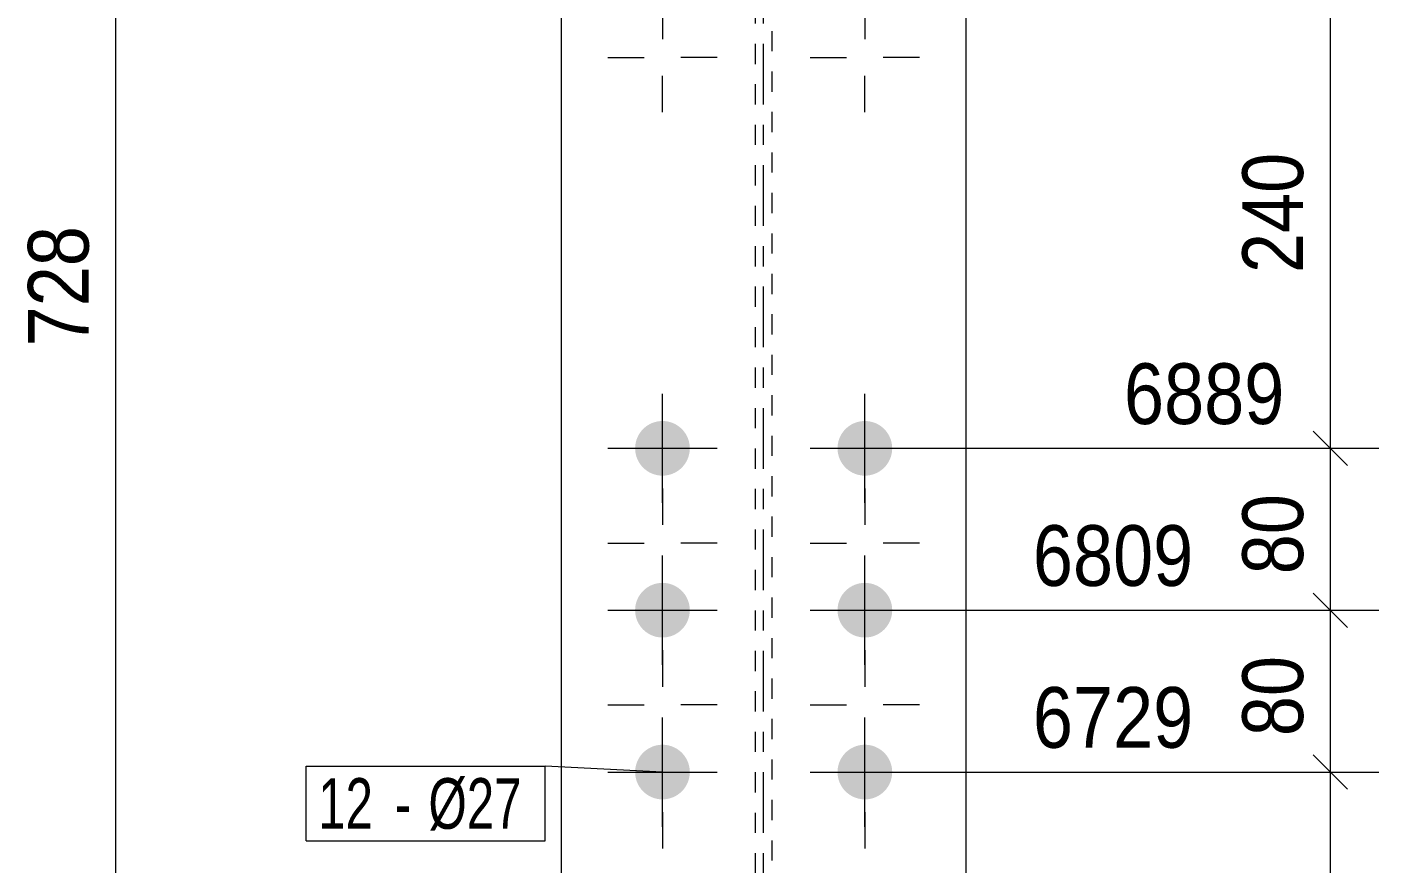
# Model space of a CAD drawing. Header units: millimetres. Extents: x 2 to 579, y 1 to 405.
# Drawn here: x 78.1 to 144.8, y 278.6 to 320 of the extents above; entities that cross this region are included whole.
import ezdxf

# ---------------------------------------------------------------- set-up
doc = ezdxf.new("R2010")
doc.units = ezdxf.units.MM
for name, pattern in [('XKITLINE00', [0]), ('XKITLINE01', [4, 1, -1, 1, -1]), ('XKITLINE03', [6, 3, -1, 1, -1])]:
    doc.linetypes.add(name, pattern=pattern)
for name, color, linetype, lineweight in [('Bolt', 3, 'Continuous', 0), ('BoltMark', 7, 'Continuous', 0), ('Dimensions', 7, 'Continuous', 0), ('Part', 2, 'Continuous', 0)]:
    doc.layers.add(name, color=color, linetype=linetype, lineweight=lineweight)
doc.styles.add('ARIAL', font='ARIAL.TTF')
doc.styles.add('ARIAL_NARROW', font='ARIALN.TTF')

# ---------------------------------------------------------------- blocks, each defined once
blk = doc.blocks.new('*A12')
at = {"layer": 'Bolt', "color": 3, "linetype": 'XKITLINE00', "lineweight": 0}
for p, q in [((109.45, 321.175), (109.45, 319.377)), ((119.45, 321.175), (119.45, 319.377)), ((106.75, 318.475), (108.548, 318.475)), ((112.15, 318.475), (110.352, 318.475)), ((116.75, 318.475), (118.548, 318.475)), ((122.15, 318.475), (120.352, 318.475)), ((109.45, 315.775), (109.45, 317.573)), ((119.45, 315.775), (119.45, 317.573)), ((109.45, 297.175), (109.45, 295.377)), ((119.45, 297.175), (119.45, 295.377)), ((106.75, 294.475), (108.548, 294.475)), ((112.15, 294.475), (110.352, 294.475)), ((116.75, 294.475), (118.548, 294.475)), ((122.15, 294.475), (120.352, 294.475)), ((109.45, 291.775), (109.45, 293.573)), ((119.45, 291.775), (119.45, 293.573)), ((109.45, 289.175), (109.45, 287.377)), ((119.45, 289.175), (119.45, 287.377)), ((106.75, 286.475), (108.548, 286.475)), ((112.15, 286.475), (110.352, 286.475)), ((116.75, 286.475), (118.548, 286.475)), ((122.15, 286.475), (120.352, 286.475)), ((109.45, 283.775), (109.45, 285.573)), ((119.45, 283.775), (119.45, 285.573)), ((109.45, 281.175), (109.45, 279.377)), ((119.45, 281.175), (119.45, 279.377))]:
    blk.add_line(p, q, dxfattribs=at)
blk = doc.blocks.new('*A13')
at = {"layer": 'Bolt'}
for points in [[(108.1, 299.191), (108.102, 299.224), (108.104, 299.257), (108.107, 299.29), (108.11, 299.323), (108.115, 299.356), (108.12, 299.389), (108.126, 299.421), (108.133, 299.454), (108.14, 299.486), (108.149, 299.518), (108.158, 299.55), (108.168, 299.581), (108.179, 299.613), (108.19, 299.644), (108.203, 299.675), (108.216, 299.705), (108.23, 299.735), (108.244, 299.765), (108.259, 299.794), (108.275, 299.823), (108.292, 299.852), (108.309, 299.88), (108.328, 299.908), (108.346, 299.935), (108.366, 299.962), (108.386, 299.988), (108.406, 300.014), (108.428, 300.04), (108.45, 300.065), (108.472, 300.089), (108.495, 300.112), (108.519, 300.136), (108.543, 300.158), (108.568, 300.18), (108.594, 300.201), (108.619, 300.222), (108.646, 300.242), (108.673, 300.262), (108.7, 300.28), (108.728, 300.298), (108.756, 300.316), (108.785, 300.333), (108.814, 300.348), (108.843, 300.364), (108.873, 300.378), (108.903, 300.392), (108.933, 300.405), (108.964, 300.417), (108.995, 300.429), (109.027, 300.44), (109.058, 300.45), (109.09, 300.459), (109.122, 300.467), (109.154, 300.475), (109.187, 300.482), (109.219, 300.488), (109.252, 300.493), (109.285, 300.498), (109.318, 300.501), (109.351, 300.504), (109.384, 300.506), (109.417, 300.507), (109.45, 300.508), (109.483, 300.507), (109.516, 300.506), (109.549, 300.504), (109.582, 300.501), (109.615, 300.498), (109.648, 300.493), (109.681, 300.488), (109.713, 300.482), (109.746, 300.475), (109.778, 300.467), (109.81, 300.459), (109.842, 300.45), (109.873, 300.44), (109.905, 300.429), (109.936, 300.417), (109.967, 300.405), (109.997, 300.392), (110.027, 300.378), (110.057, 300.364), (110.086, 300.348), (110.115, 300.333), (110.144, 300.316), (110.172, 300.298), (110.2, 300.28), (110.227, 300.262), (110.254, 300.242), (110.281, 300.222), (110.306, 300.201), (110.332, 300.18), (110.357, 300.158), (110.381, 300.136), (110.405, 300.112), (110.428, 300.089), (110.45, 300.065), (110.472, 300.04), (110.494, 300.014), (110.514, 299.988), (110.534, 299.962), (110.554, 299.935), (110.572, 299.908), (110.591, 299.88), (110.608, 299.852), (110.625, 299.823), (110.641, 299.794), (110.656, 299.765), (110.67, 299.735), (110.684, 299.705), (110.697, 299.675), (110.71, 299.644), (110.721, 299.613), (110.732, 299.581), (110.742, 299.55), (110.751, 299.518), (110.76, 299.486), (110.767, 299.454), (110.774, 299.421), (110.78, 299.389), (110.785, 299.356), (110.79, 299.323), (110.793, 299.29), (110.796, 299.257), (110.798, 299.224), (110.8, 299.191), (110.8, 299.158), (110.8, 299.125), (110.798, 299.092), (110.796, 299.059), (110.793, 299.026), (110.79, 298.993), (110.785, 298.96), (110.78, 298.927), (110.774, 298.895), (110.767, 298.862), (110.76, 298.83), (110.751, 298.798), (110.742, 298.766), (110.732, 298.734), (110.721, 298.703), (110.71, 298.672), (110.697, 298.641), (110.684, 298.611), (110.67, 298.581), (110.656, 298.551), (110.641, 298.522), (110.625, 298.492), (110.608, 298.464), (110.591, 298.436), (110.572, 298.408), (110.554, 298.381), (110.534, 298.354), (110.514, 298.327), (110.494, 298.301), (110.472, 298.276), (110.45, 298.251), (110.428, 298.227), (110.405, 298.203), (110.381, 298.18), (110.357, 298.158), (110.332, 298.136), (110.306, 298.114), (110.281, 298.094), (110.254, 298.074), (110.227, 298.054), (110.2, 298.035), (110.172, 298.017), (110.144, 298), (110.115, 297.983), (110.086, 297.967), (110.057, 297.952), (110.027, 297.938), (109.997, 297.924), (109.967, 297.911), (109.936, 297.898), (109.905, 297.887), (109.873, 297.876), (109.842, 297.866), (109.81, 297.857), (109.778, 297.848), (109.746, 297.841), (109.713, 297.834), (109.681, 297.828), (109.648, 297.823), (109.615, 297.818), (109.582, 297.814), (109.549, 297.812), (109.516, 297.81), (109.483, 297.808), (109.45, 297.808), (109.417, 297.808), (109.384, 297.81), (109.351, 297.812), (109.318, 297.814), (109.285, 297.818), (109.252, 297.823), (109.219, 297.828), (109.187, 297.834), (109.154, 297.841), (109.122, 297.848), (109.09, 297.857), (109.058, 297.866), (109.027, 297.876), (108.995, 297.887), (108.964, 297.898), (108.933, 297.911), (108.903, 297.924), (108.873, 297.938), (108.843, 297.952), (108.814, 297.967), (108.785, 297.983), (108.756, 298), (108.728, 298.017), (108.7, 298.035), (108.673, 298.054), (108.646, 298.074), (108.619, 298.094), (108.594, 298.114), (108.568, 298.136), (108.543, 298.158), (108.519, 298.18), (108.495, 298.203), (108.472, 298.227), (108.45, 298.251), (108.428, 298.276), (108.406, 298.301), (108.386, 298.327), (108.366, 298.354), (108.346, 298.381), (108.328, 298.408), (108.309, 298.436), (108.292, 298.464), (108.275, 298.492), (108.259, 298.522), (108.244, 298.551), (108.23, 298.581), (108.216, 298.611), (108.203, 298.641), (108.19, 298.672), (108.179, 298.703), (108.168, 298.734), (108.158, 298.766), (108.149, 298.798), (108.14, 298.83), (108.133, 298.862), (108.126, 298.895), (108.12, 298.927), (108.115, 298.96), (108.11, 298.993), (108.107, 299.026), (108.104, 299.059), (108.102, 299.092), (108.1, 299.125), (108.1, 299.158)], [(118.1, 299.191), (118.102, 299.224), (118.104, 299.257), (118.107, 299.29), (118.11, 299.323), (118.115, 299.356), (118.12, 299.389), (118.126, 299.421), (118.133, 299.454), (118.14, 299.486), (118.149, 299.518), (118.158, 299.55), (118.168, 299.581), (118.179, 299.613), (118.19, 299.644), (118.203, 299.675), (118.216, 299.705), (118.23, 299.735), (118.244, 299.765), (118.259, 299.794), (118.275, 299.823), (118.292, 299.852), (118.309, 299.88), (118.328, 299.908), (118.346, 299.935), (118.366, 299.962), (118.386, 299.988), (118.406, 300.014), (118.428, 300.04), (118.45, 300.065), (118.472, 300.089), (118.495, 300.112), (118.519, 300.136), (118.543, 300.158), (118.568, 300.18), (118.594, 300.201), (118.619, 300.222), (118.646, 300.242), (118.673, 300.262), (118.7, 300.28), (118.728, 300.298), (118.756, 300.316), (118.785, 300.333), (118.814, 300.348), (118.843, 300.364), (118.873, 300.378), (118.903, 300.392), (118.933, 300.405), (118.964, 300.417), (118.995, 300.429), (119.027, 300.44), (119.058, 300.45), (119.09, 300.459), (119.122, 300.467), (119.154, 300.475), (119.187, 300.482), (119.219, 300.488), (119.252, 300.493), (119.285, 300.498), (119.318, 300.501), (119.351, 300.504), (119.384, 300.506), (119.417, 300.507), (119.45, 300.508), (119.483, 300.507), (119.516, 300.506), (119.549, 300.504), (119.582, 300.501), (119.615, 300.498), (119.648, 300.493), (119.681, 300.488), (119.713, 300.482), (119.746, 300.475), (119.778, 300.467), (119.81, 300.459), (119.842, 300.45), (119.873, 300.44), (119.905, 300.429), (119.936, 300.417), (119.967, 300.405), (119.997, 300.392), (120.027, 300.378), (120.057, 300.364), (120.086, 300.348), (120.115, 300.333), (120.144, 300.316), (120.172, 300.298), (120.2, 300.28), (120.227, 300.262), (120.254, 300.242), (120.281, 300.222), (120.306, 300.201), (120.332, 300.18), (120.357, 300.158), (120.381, 300.136), (120.405, 300.112), (120.428, 300.089), (120.45, 300.065), (120.472, 300.04), (120.494, 300.014), (120.514, 299.988), (120.534, 299.962), (120.554, 299.935), (120.572, 299.908), (120.591, 299.88), (120.608, 299.852), (120.625, 299.823), (120.641, 299.794), (120.656, 299.765), (120.67, 299.735), (120.684, 299.705), (120.697, 299.675), (120.71, 299.644), (120.721, 299.613), (120.732, 299.581), (120.742, 299.55), (120.751, 299.518), (120.76, 299.486), (120.767, 299.454), (120.774, 299.421), (120.78, 299.389), (120.785, 299.356), (120.79, 299.323), (120.793, 299.29), (120.796, 299.257), (120.798, 299.224), (120.8, 299.191), (120.8, 299.158), (120.8, 299.125), (120.798, 299.092), (120.796, 299.059), (120.793, 299.026), (120.79, 298.993), (120.785, 298.96), (120.78, 298.927), (120.774, 298.895), (120.767, 298.862), (120.76, 298.83), (120.751, 298.798), (120.742, 298.766), (120.732, 298.734), (120.721, 298.703), (120.71, 298.672), (120.697, 298.641), (120.684, 298.611), (120.67, 298.581), (120.656, 298.551), (120.641, 298.522), (120.625, 298.492), (120.608, 298.464), (120.591, 298.436), (120.572, 298.408), (120.554, 298.381), (120.534, 298.354), (120.514, 298.327), (120.494, 298.301), (120.472, 298.276), (120.45, 298.251), (120.428, 298.227), (120.405, 298.203), (120.381, 298.18), (120.357, 298.158), (120.332, 298.136), (120.306, 298.114), (120.281, 298.094), (120.254, 298.074), (120.227, 298.054), (120.2, 298.035), (120.172, 298.017), (120.144, 298), (120.115, 297.983), (120.086, 297.967), (120.057, 297.952), (120.027, 297.938), (119.997, 297.924), (119.967, 297.911), (119.936, 297.898), (119.905, 297.887), (119.873, 297.876), (119.842, 297.866), (119.81, 297.857), (119.778, 297.848), (119.746, 297.841), (119.713, 297.834), (119.681, 297.828), (119.648, 297.823), (119.615, 297.818), (119.582, 297.814), (119.549, 297.812), (119.516, 297.81), (119.483, 297.808), (119.45, 297.808), (119.417, 297.808), (119.384, 297.81), (119.351, 297.812), (119.318, 297.814), (119.285, 297.818), (119.252, 297.823), (119.219, 297.828), (119.187, 297.834), (119.154, 297.841), (119.122, 297.848), (119.09, 297.857), (119.058, 297.866), (119.027, 297.876), (118.995, 297.887), (118.964, 297.898), (118.933, 297.911), (118.903, 297.924), (118.873, 297.938), (118.843, 297.952), (118.814, 297.967), (118.785, 297.983), (118.756, 298), (118.728, 298.017), (118.7, 298.035), (118.673, 298.054), (118.646, 298.074), (118.619, 298.094), (118.594, 298.114), (118.568, 298.136), (118.543, 298.158), (118.519, 298.18), (118.495, 298.203), (118.472, 298.227), (118.45, 298.251), (118.428, 298.276), (118.406, 298.301), (118.386, 298.327), (118.366, 298.354), (118.346, 298.381), (118.328, 298.408), (118.309, 298.436), (118.292, 298.464), (118.275, 298.492), (118.259, 298.522), (118.244, 298.551), (118.23, 298.581), (118.216, 298.611), (118.203, 298.641), (118.19, 298.672), (118.179, 298.703), (118.168, 298.734), (118.158, 298.766), (118.149, 298.798), (118.14, 298.83), (118.133, 298.862), (118.126, 298.895), (118.12, 298.927), (118.115, 298.96), (118.11, 298.993), (118.107, 299.026), (118.104, 299.059), (118.102, 299.092), (118.1, 299.125), (118.1, 299.158)], [(108.1, 291.191), (108.102, 291.224), (108.104, 291.257), (108.107, 291.29), (108.11, 291.323), (108.115, 291.356), (108.12, 291.389), (108.126, 291.421), (108.133, 291.454), (108.14, 291.486), (108.149, 291.518), (108.158, 291.55), (108.168, 291.581), (108.179, 291.613), (108.19, 291.644), (108.203, 291.675), (108.216, 291.705), (108.23, 291.735), (108.244, 291.765), (108.259, 291.794), (108.275, 291.823), (108.292, 291.852), (108.309, 291.88), (108.328, 291.908), (108.346, 291.935), (108.366, 291.962), (108.386, 291.988), (108.406, 292.014), (108.428, 292.04), (108.45, 292.065), (108.472, 292.089), (108.495, 292.112), (108.519, 292.136), (108.543, 292.158), (108.568, 292.18), (108.594, 292.201), (108.619, 292.222), (108.646, 292.242), (108.673, 292.262), (108.7, 292.28), (108.728, 292.298), (108.756, 292.316), (108.785, 292.333), (108.814, 292.348), (108.843, 292.364), (108.873, 292.378), (108.903, 292.392), (108.933, 292.405), (108.964, 292.417), (108.995, 292.429), (109.027, 292.44), (109.058, 292.45), (109.09, 292.459), (109.122, 292.467), (109.154, 292.475), (109.187, 292.482), (109.219, 292.488), (109.252, 292.493), (109.285, 292.498), (109.318, 292.501), (109.351, 292.504), (109.384, 292.506), (109.417, 292.507), (109.45, 292.508), (109.483, 292.507), (109.516, 292.506), (109.549, 292.504), (109.582, 292.501), (109.615, 292.498), (109.648, 292.493), (109.681, 292.488), (109.713, 292.482), (109.746, 292.475), (109.778, 292.467), (109.81, 292.459), (109.842, 292.45), (109.873, 292.44), (109.905, 292.429), (109.936, 292.417), (109.967, 292.405), (109.997, 292.392), (110.027, 292.378), (110.057, 292.364), (110.086, 292.348), (110.115, 292.333), (110.144, 292.316), (110.172, 292.298), (110.2, 292.28), (110.227, 292.262), (110.254, 292.242), (110.281, 292.222), (110.306, 292.201), (110.332, 292.18), (110.357, 292.158), (110.381, 292.136), (110.405, 292.112), (110.428, 292.089), (110.45, 292.065), (110.472, 292.04), (110.494, 292.014), (110.514, 291.988), (110.534, 291.962), (110.554, 291.935), (110.572, 291.908), (110.591, 291.88), (110.608, 291.852), (110.625, 291.823), (110.641, 291.794), (110.656, 291.765), (110.67, 291.735), (110.684, 291.705), (110.697, 291.675), (110.71, 291.644), (110.721, 291.613), (110.732, 291.581), (110.742, 291.55), (110.751, 291.518), (110.76, 291.486), (110.767, 291.454), (110.774, 291.421), (110.78, 291.389), (110.785, 291.356), (110.79, 291.323), (110.793, 291.29), (110.796, 291.257), (110.798, 291.224), (110.8, 291.191), (110.8, 291.158), (110.8, 291.125), (110.798, 291.092), (110.796, 291.059), (110.793, 291.026), (110.79, 290.993), (110.785, 290.96), (110.78, 290.927), (110.774, 290.895), (110.767, 290.862), (110.76, 290.83), (110.751, 290.798), (110.742, 290.766), (110.732, 290.734), (110.721, 290.703), (110.71, 290.672), (110.697, 290.641), (110.684, 290.611), (110.67, 290.581), (110.656, 290.551), (110.641, 290.522), (110.625, 290.492), (110.608, 290.464), (110.591, 290.436), (110.572, 290.408), (110.554, 290.381), (110.534, 290.354), (110.514, 290.327), (110.494, 290.301), (110.472, 290.276), (110.45, 290.251), (110.428, 290.227), (110.405, 290.203), (110.381, 290.18), (110.357, 290.158), (110.332, 290.136), (110.306, 290.114), (110.281, 290.094), (110.254, 290.074), (110.227, 290.054), (110.2, 290.035), (110.172, 290.017), (110.144, 290), (110.115, 289.983), (110.086, 289.967), (110.057, 289.952), (110.027, 289.938), (109.997, 289.924), (109.967, 289.911), (109.936, 289.898), (109.905, 289.887), (109.873, 289.876), (109.842, 289.866), (109.81, 289.857), (109.778, 289.848), (109.746, 289.841), (109.713, 289.834), (109.681, 289.828), (109.648, 289.823), (109.615, 289.818), (109.582, 289.814), (109.549, 289.812), (109.516, 289.81), (109.483, 289.808), (109.45, 289.808), (109.417, 289.808), (109.384, 289.81), (109.351, 289.812), (109.318, 289.814), (109.285, 289.818), (109.252, 289.823), (109.219, 289.828), (109.187, 289.834), (109.154, 289.841), (109.122, 289.848), (109.09, 289.857), (109.058, 289.866), (109.027, 289.876), (108.995, 289.887), (108.964, 289.898), (108.933, 289.911), (108.903, 289.924), (108.873, 289.938), (108.843, 289.952), (108.814, 289.967), (108.785, 289.983), (108.756, 290), (108.728, 290.017), (108.7, 290.035), (108.673, 290.054), (108.646, 290.074), (108.619, 290.094), (108.594, 290.114), (108.568, 290.136), (108.543, 290.158), (108.519, 290.18), (108.495, 290.203), (108.472, 290.227), (108.45, 290.251), (108.428, 290.276), (108.406, 290.301), (108.386, 290.327), (108.366, 290.354), (108.346, 290.381), (108.328, 290.408), (108.309, 290.436), (108.292, 290.464), (108.275, 290.492), (108.259, 290.522), (108.244, 290.551), (108.23, 290.581), (108.216, 290.611), (108.203, 290.641), (108.19, 290.672), (108.179, 290.703), (108.168, 290.734), (108.158, 290.766), (108.149, 290.798), (108.14, 290.83), (108.133, 290.862), (108.126, 290.895), (108.12, 290.927), (108.115, 290.96), (108.11, 290.993), (108.107, 291.026), (108.104, 291.059), (108.102, 291.092), (108.1, 291.125), (108.1, 291.158)], [(118.1, 291.191), (118.102, 291.224), (118.104, 291.257), (118.107, 291.29), (118.11, 291.323), (118.115, 291.356), (118.12, 291.389), (118.126, 291.421), (118.133, 291.454), (118.14, 291.486), (118.149, 291.518), (118.158, 291.55), (118.168, 291.581), (118.179, 291.613), (118.19, 291.644), (118.203, 291.675), (118.216, 291.705), (118.23, 291.735), (118.244, 291.765), (118.259, 291.794), (118.275, 291.823), (118.292, 291.852), (118.309, 291.88), (118.328, 291.908), (118.346, 291.935), (118.366, 291.962), (118.386, 291.988), (118.406, 292.014), (118.428, 292.04), (118.45, 292.065), (118.472, 292.089), (118.495, 292.112), (118.519, 292.136), (118.543, 292.158), (118.568, 292.18), (118.594, 292.201), (118.619, 292.222), (118.646, 292.242), (118.673, 292.262), (118.7, 292.28), (118.728, 292.298), (118.756, 292.316), (118.785, 292.333), (118.814, 292.348), (118.843, 292.364), (118.873, 292.378), (118.903, 292.392), (118.933, 292.405), (118.964, 292.417), (118.995, 292.429), (119.027, 292.44), (119.058, 292.45), (119.09, 292.459), (119.122, 292.467), (119.154, 292.475), (119.187, 292.482), (119.219, 292.488), (119.252, 292.493), (119.285, 292.498), (119.318, 292.501), (119.351, 292.504), (119.384, 292.506), (119.417, 292.507), (119.45, 292.508), (119.483, 292.507), (119.516, 292.506), (119.549, 292.504), (119.582, 292.501), (119.615, 292.498), (119.648, 292.493), (119.681, 292.488), (119.713, 292.482), (119.746, 292.475), (119.778, 292.467), (119.81, 292.459), (119.842, 292.45), (119.873, 292.44), (119.905, 292.429), (119.936, 292.417), (119.967, 292.405), (119.997, 292.392), (120.027, 292.378), (120.057, 292.364), (120.086, 292.348), (120.115, 292.333), (120.144, 292.316), (120.172, 292.298), (120.2, 292.28), (120.227, 292.262), (120.254, 292.242), (120.281, 292.222), (120.306, 292.201), (120.332, 292.18), (120.357, 292.158), (120.381, 292.136), (120.405, 292.112), (120.428, 292.089), (120.45, 292.065), (120.472, 292.04), (120.494, 292.014), (120.514, 291.988), (120.534, 291.962), (120.554, 291.935), (120.572, 291.908), (120.591, 291.88), (120.608, 291.852), (120.625, 291.823), (120.641, 291.794), (120.656, 291.765), (120.67, 291.735), (120.684, 291.705), (120.697, 291.675), (120.71, 291.644), (120.721, 291.613), (120.732, 291.581), (120.742, 291.55), (120.751, 291.518), (120.76, 291.486), (120.767, 291.454), (120.774, 291.421), (120.78, 291.389), (120.785, 291.356), (120.79, 291.323), (120.793, 291.29), (120.796, 291.257), (120.798, 291.224), (120.8, 291.191), (120.8, 291.158), (120.8, 291.125), (120.798, 291.092), (120.796, 291.059), (120.793, 291.026), (120.79, 290.993), (120.785, 290.96), (120.78, 290.927), (120.774, 290.895), (120.767, 290.862), (120.76, 290.83), (120.751, 290.798), (120.742, 290.766), (120.732, 290.734), (120.721, 290.703), (120.71, 290.672), (120.697, 290.641), (120.684, 290.611), (120.67, 290.581), (120.656, 290.551), (120.641, 290.522), (120.625, 290.492), (120.608, 290.464), (120.591, 290.436), (120.572, 290.408), (120.554, 290.381), (120.534, 290.354), (120.514, 290.327), (120.494, 290.301), (120.472, 290.276), (120.45, 290.251), (120.428, 290.227), (120.405, 290.203), (120.381, 290.18), (120.357, 290.158), (120.332, 290.136), (120.306, 290.114), (120.281, 290.094), (120.254, 290.074), (120.227, 290.054), (120.2, 290.035), (120.172, 290.017), (120.144, 290), (120.115, 289.983), (120.086, 289.967), (120.057, 289.952), (120.027, 289.938), (119.997, 289.924), (119.967, 289.911), (119.936, 289.898), (119.905, 289.887), (119.873, 289.876), (119.842, 289.866), (119.81, 289.857), (119.778, 289.848), (119.746, 289.841), (119.713, 289.834), (119.681, 289.828), (119.648, 289.823), (119.615, 289.818), (119.582, 289.814), (119.549, 289.812), (119.516, 289.81), (119.483, 289.808), (119.45, 289.808), (119.417, 289.808), (119.384, 289.81), (119.351, 289.812), (119.318, 289.814), (119.285, 289.818), (119.252, 289.823), (119.219, 289.828), (119.187, 289.834), (119.154, 289.841), (119.122, 289.848), (119.09, 289.857), (119.058, 289.866), (119.027, 289.876), (118.995, 289.887), (118.964, 289.898), (118.933, 289.911), (118.903, 289.924), (118.873, 289.938), (118.843, 289.952), (118.814, 289.967), (118.785, 289.983), (118.756, 290), (118.728, 290.017), (118.7, 290.035), (118.673, 290.054), (118.646, 290.074), (118.619, 290.094), (118.594, 290.114), (118.568, 290.136), (118.543, 290.158), (118.519, 290.18), (118.495, 290.203), (118.472, 290.227), (118.45, 290.251), (118.428, 290.276), (118.406, 290.301), (118.386, 290.327), (118.366, 290.354), (118.346, 290.381), (118.328, 290.408), (118.309, 290.436), (118.292, 290.464), (118.275, 290.492), (118.259, 290.522), (118.244, 290.551), (118.23, 290.581), (118.216, 290.611), (118.203, 290.641), (118.19, 290.672), (118.179, 290.703), (118.168, 290.734), (118.158, 290.766), (118.149, 290.798), (118.14, 290.83), (118.133, 290.862), (118.126, 290.895), (118.12, 290.927), (118.115, 290.96), (118.11, 290.993), (118.107, 291.026), (118.104, 291.059), (118.102, 291.092), (118.1, 291.125), (118.1, 291.158)], [(108.1, 283.191), (108.102, 283.224), (108.104, 283.257), (108.107, 283.29), (108.11, 283.323), (108.115, 283.356), (108.12, 283.389), (108.126, 283.421), (108.133, 283.454), (108.14, 283.486), (108.149, 283.518), (108.158, 283.55), (108.168, 283.581), (108.179, 283.613), (108.19, 283.644), (108.203, 283.675), (108.216, 283.705), (108.23, 283.735), (108.244, 283.765), (108.259, 283.794), (108.275, 283.823), (108.292, 283.852), (108.309, 283.88), (108.328, 283.908), (108.346, 283.935), (108.366, 283.962), (108.386, 283.988), (108.406, 284.014), (108.428, 284.04), (108.45, 284.065), (108.472, 284.089), (108.495, 284.112), (108.519, 284.136), (108.543, 284.158), (108.568, 284.18), (108.594, 284.201), (108.619, 284.222), (108.646, 284.242), (108.673, 284.262), (108.7, 284.28), (108.728, 284.298), (108.756, 284.316), (108.785, 284.333), (108.814, 284.348), (108.843, 284.364), (108.873, 284.378), (108.903, 284.392), (108.933, 284.405), (108.964, 284.417), (108.995, 284.429), (109.027, 284.44), (109.058, 284.45), (109.09, 284.459), (109.122, 284.467), (109.154, 284.475), (109.187, 284.482), (109.219, 284.488), (109.252, 284.493), (109.285, 284.498), (109.318, 284.501), (109.351, 284.504), (109.384, 284.506), (109.417, 284.507), (109.45, 284.508), (109.483, 284.507), (109.516, 284.506), (109.549, 284.504), (109.582, 284.501), (109.615, 284.498), (109.648, 284.493), (109.681, 284.488), (109.713, 284.482), (109.746, 284.475), (109.778, 284.467), (109.81, 284.459), (109.842, 284.45), (109.873, 284.44), (109.905, 284.429), (109.936, 284.417), (109.967, 284.405), (109.997, 284.392), (110.027, 284.378), (110.057, 284.364), (110.086, 284.348), (110.115, 284.333), (110.144, 284.316), (110.172, 284.298), (110.2, 284.28), (110.227, 284.262), (110.254, 284.242), (110.281, 284.222), (110.306, 284.201), (110.332, 284.18), (110.357, 284.158), (110.381, 284.136), (110.405, 284.112), (110.428, 284.089), (110.45, 284.065), (110.472, 284.04), (110.494, 284.014), (110.514, 283.988), (110.534, 283.962), (110.554, 283.935), (110.572, 283.908), (110.591, 283.88), (110.608, 283.852), (110.625, 283.823), (110.641, 283.794), (110.656, 283.765), (110.67, 283.735), (110.684, 283.705), (110.697, 283.675), (110.71, 283.644), (110.721, 283.613), (110.732, 283.581), (110.742, 283.55), (110.751, 283.518), (110.76, 283.486), (110.767, 283.454), (110.774, 283.421), (110.78, 283.389), (110.785, 283.356), (110.79, 283.323), (110.793, 283.29), (110.796, 283.257), (110.798, 283.224), (110.8, 283.191), (110.8, 283.158), (110.8, 283.125), (110.798, 283.092), (110.796, 283.059), (110.793, 283.026), (110.79, 282.993), (110.785, 282.96), (110.78, 282.927), (110.774, 282.895), (110.767, 282.862), (110.76, 282.83), (110.751, 282.798), (110.742, 282.766), (110.732, 282.734), (110.721, 282.703), (110.71, 282.672), (110.697, 282.641), (110.684, 282.611), (110.67, 282.581), (110.656, 282.551), (110.641, 282.522), (110.625, 282.492), (110.608, 282.464), (110.591, 282.436), (110.572, 282.408), (110.554, 282.381), (110.534, 282.354), (110.514, 282.327), (110.494, 282.301), (110.472, 282.276), (110.45, 282.251), (110.428, 282.227), (110.405, 282.203), (110.381, 282.18), (110.357, 282.158), (110.332, 282.136), (110.306, 282.114), (110.281, 282.094), (110.254, 282.074), (110.227, 282.054), (110.2, 282.035), (110.172, 282.017), (110.144, 282), (110.115, 281.983), (110.086, 281.967), (110.057, 281.952), (110.027, 281.938), (109.997, 281.924), (109.967, 281.911), (109.936, 281.898), (109.905, 281.887), (109.873, 281.876), (109.842, 281.866), (109.81, 281.857), (109.778, 281.848), (109.746, 281.841), (109.713, 281.834), (109.681, 281.828), (109.648, 281.823), (109.615, 281.818), (109.582, 281.814), (109.549, 281.812), (109.516, 281.81), (109.483, 281.808), (109.45, 281.808), (109.417, 281.808), (109.384, 281.81), (109.351, 281.812), (109.318, 281.814), (109.285, 281.818), (109.252, 281.823), (109.219, 281.828), (109.187, 281.834), (109.154, 281.841), (109.122, 281.848), (109.09, 281.857), (109.058, 281.866), (109.027, 281.876), (108.995, 281.887), (108.964, 281.898), (108.933, 281.911), (108.903, 281.924), (108.873, 281.938), (108.843, 281.952), (108.814, 281.967), (108.785, 281.983), (108.756, 282), (108.728, 282.017), (108.7, 282.035), (108.673, 282.054), (108.646, 282.074), (108.619, 282.094), (108.594, 282.114), (108.568, 282.136), (108.543, 282.158), (108.519, 282.18), (108.495, 282.203), (108.472, 282.227), (108.45, 282.251), (108.428, 282.276), (108.406, 282.301), (108.386, 282.327), (108.366, 282.354), (108.346, 282.381), (108.328, 282.408), (108.309, 282.436), (108.292, 282.464), (108.275, 282.492), (108.259, 282.522), (108.244, 282.551), (108.23, 282.581), (108.216, 282.611), (108.203, 282.641), (108.19, 282.672), (108.179, 282.703), (108.168, 282.734), (108.158, 282.766), (108.149, 282.798), (108.14, 282.83), (108.133, 282.862), (108.126, 282.895), (108.12, 282.927), (108.115, 282.96), (108.11, 282.993), (108.107, 283.026), (108.104, 283.059), (108.102, 283.092), (108.1, 283.125), (108.1, 283.158)], [(118.1, 283.191), (118.102, 283.224), (118.104, 283.257), (118.107, 283.29), (118.11, 283.323), (118.115, 283.356), (118.12, 283.389), (118.126, 283.421), (118.133, 283.454), (118.14, 283.486), (118.149, 283.518), (118.158, 283.55), (118.168, 283.581), (118.179, 283.613), (118.19, 283.644), (118.203, 283.675), (118.216, 283.705), (118.23, 283.735), (118.244, 283.765), (118.259, 283.794), (118.275, 283.823), (118.292, 283.852), (118.309, 283.88), (118.328, 283.908), (118.346, 283.935), (118.366, 283.962), (118.386, 283.988), (118.406, 284.014), (118.428, 284.04), (118.45, 284.065), (118.472, 284.089), (118.495, 284.112), (118.519, 284.136), (118.543, 284.158), (118.568, 284.18), (118.594, 284.201), (118.619, 284.222), (118.646, 284.242), (118.673, 284.262), (118.7, 284.28), (118.728, 284.298), (118.756, 284.316), (118.785, 284.333), (118.814, 284.348), (118.843, 284.364), (118.873, 284.378), (118.903, 284.392), (118.933, 284.405), (118.964, 284.417), (118.995, 284.429), (119.027, 284.44), (119.058, 284.45), (119.09, 284.459), (119.122, 284.467), (119.154, 284.475), (119.187, 284.482), (119.219, 284.488), (119.252, 284.493), (119.285, 284.498), (119.318, 284.501), (119.351, 284.504), (119.384, 284.506), (119.417, 284.507), (119.45, 284.508), (119.483, 284.507), (119.516, 284.506), (119.549, 284.504), (119.582, 284.501), (119.615, 284.498), (119.648, 284.493), (119.681, 284.488), (119.713, 284.482), (119.746, 284.475), (119.778, 284.467), (119.81, 284.459), (119.842, 284.45), (119.873, 284.44), (119.905, 284.429), (119.936, 284.417), (119.967, 284.405), (119.997, 284.392), (120.027, 284.378), (120.057, 284.364), (120.086, 284.348), (120.115, 284.333), (120.144, 284.316), (120.172, 284.298), (120.2, 284.28), (120.227, 284.262), (120.254, 284.242), (120.281, 284.222), (120.306, 284.201), (120.332, 284.18), (120.357, 284.158), (120.381, 284.136), (120.405, 284.112), (120.428, 284.089), (120.45, 284.065), (120.472, 284.04), (120.494, 284.014), (120.514, 283.988), (120.534, 283.962), (120.554, 283.935), (120.572, 283.908), (120.591, 283.88), (120.608, 283.852), (120.625, 283.823), (120.641, 283.794), (120.656, 283.765), (120.67, 283.735), (120.684, 283.705), (120.697, 283.675), (120.71, 283.644), (120.721, 283.613), (120.732, 283.581), (120.742, 283.55), (120.751, 283.518), (120.76, 283.486), (120.767, 283.454), (120.774, 283.421), (120.78, 283.389), (120.785, 283.356), (120.79, 283.323), (120.793, 283.29), (120.796, 283.257), (120.798, 283.224), (120.8, 283.191), (120.8, 283.158), (120.8, 283.125), (120.798, 283.092), (120.796, 283.059), (120.793, 283.026), (120.79, 282.993), (120.785, 282.96), (120.78, 282.927), (120.774, 282.895), (120.767, 282.862), (120.76, 282.83), (120.751, 282.798), (120.742, 282.766), (120.732, 282.734), (120.721, 282.703), (120.71, 282.672), (120.697, 282.641), (120.684, 282.611), (120.67, 282.581), (120.656, 282.551), (120.641, 282.522), (120.625, 282.492), (120.608, 282.464), (120.591, 282.436), (120.572, 282.408), (120.554, 282.381), (120.534, 282.354), (120.514, 282.327), (120.494, 282.301), (120.472, 282.276), (120.45, 282.251), (120.428, 282.227), (120.405, 282.203), (120.381, 282.18), (120.357, 282.158), (120.332, 282.136), (120.306, 282.114), (120.281, 282.094), (120.254, 282.074), (120.227, 282.054), (120.2, 282.035), (120.172, 282.017), (120.144, 282), (120.115, 281.983), (120.086, 281.967), (120.057, 281.952), (120.027, 281.938), (119.997, 281.924), (119.967, 281.911), (119.936, 281.898), (119.905, 281.887), (119.873, 281.876), (119.842, 281.866), (119.81, 281.857), (119.778, 281.848), (119.746, 281.841), (119.713, 281.834), (119.681, 281.828), (119.648, 281.823), (119.615, 281.818), (119.582, 281.814), (119.549, 281.812), (119.516, 281.81), (119.483, 281.808), (119.45, 281.808), (119.417, 281.808), (119.384, 281.81), (119.351, 281.812), (119.318, 281.814), (119.285, 281.818), (119.252, 281.823), (119.219, 281.828), (119.187, 281.834), (119.154, 281.841), (119.122, 281.848), (119.09, 281.857), (119.058, 281.866), (119.027, 281.876), (118.995, 281.887), (118.964, 281.898), (118.933, 281.911), (118.903, 281.924), (118.873, 281.938), (118.843, 281.952), (118.814, 281.967), (118.785, 281.983), (118.756, 282), (118.728, 282.017), (118.7, 282.035), (118.673, 282.054), (118.646, 282.074), (118.619, 282.094), (118.594, 282.114), (118.568, 282.136), (118.543, 282.158), (118.519, 282.18), (118.495, 282.203), (118.472, 282.227), (118.45, 282.251), (118.428, 282.276), (118.406, 282.301), (118.386, 282.327), (118.366, 282.354), (118.346, 282.381), (118.328, 282.408), (118.309, 282.436), (118.292, 282.464), (118.275, 282.492), (118.259, 282.522), (118.244, 282.551), (118.23, 282.581), (118.216, 282.611), (118.203, 282.641), (118.19, 282.672), (118.179, 282.703), (118.168, 282.734), (118.158, 282.766), (118.149, 282.798), (118.14, 282.83), (118.133, 282.862), (118.126, 282.895), (118.12, 282.927), (118.115, 282.96), (118.11, 282.993), (118.107, 283.026), (118.104, 283.059), (118.102, 283.092), (118.1, 283.125), (118.1, 283.158)]]:
    blk.add_hatch(color=3, dxfattribs=at).paths.add_polyline_path(points, flags=17)
at = {"layer": 'Bolt', "color": 3, "linetype": 'XKITLINE00', "lineweight": 0}
for p, q in [((109.45, 296.458), (109.45, 301.858)), ((119.45, 296.458), (119.45, 301.858)), ((106.75, 299.158), (112.15, 299.158)), ((116.75, 299.158), (122.15, 299.158)), ((109.45, 288.458), (109.45, 293.858)), ((119.45, 288.458), (119.45, 293.858)), ((106.75, 291.158), (112.15, 291.158)), ((116.75, 291.158), (122.15, 291.158)), ((109.45, 280.458), (109.45, 285.858)), ((119.45, 280.458), (119.45, 285.858)), ((106.75, 283.158), (112.15, 283.158)), ((116.75, 283.158), (122.15, 283.158))]:
    blk.add_line(p, q, dxfattribs=at)
blk = doc.blocks.new('*A16')
at = {"layer": 'Part', "color": 7, "linetype": 'XKITLINE03', "lineweight": 0}
blk.add_line((114.45, 172.15), (114.45, 351.811), dxfattribs=at)
at = {"layer": 'Part', "color": 2, "linetype": 'XKITLINE00', "lineweight": 0}
for p, q in [((104.45, 343.92), (104.45, 172.15)), ((124.45, 172.15), (124.45, 343.92))]:
    blk.add_line(p, q, dxfattribs=at)
at = {"layer": 'Part', "color": 7, "linetype": 'XKITLINE01', "lineweight": 0}
for p, q in [((114.05, 172.15), (114.05, 343.783)), ((114.85, 343.783), (114.85, 172.15))]:
    blk.add_line(p, q, dxfattribs=at)
blk = doc.blocks.new('*A65')
at = {"layer": 'Dimensions', "color": 7, "linetype": 'XKITLINE00', "lineweight": 0}
blk.add_line((82.45, 271.15), (82.45, 343.92), dxfattribs=at)
at = {"layer": 'Dimensions', "color": 3, "style": 'ARIAL', "width": 0.85}
blk.add_text('728', height=3, rotation=90.00021, dxfattribs=at).set_placement((81.1, 304.198))
blk = doc.blocks.new('*A66')
at = {"layer": 'Dimensions', "color": 7, "linetype": 'XKITLINE00', "lineweight": 0}
for p, q in [((141.601, 284.006), (143.299, 282.309)), ((120.45, 283.158), (144.85, 283.158)), ((142.45, 71.55), (142.45, 283.158))]:
    blk.add_line(p, q, dxfattribs=at)
at = {"layer": 'Dimensions', "color": 3}
blk.add_point((142.45, 283.158), dxfattribs=at)
at = {"layer": 'Dimensions', "color": 3, "style": 'ARIAL', "width": 0.85}
blk.add_text('6729', height=3, dxfattribs=at).set_placement((127.75, 284.358))
blk = doc.blocks.new('*A67')
at = {"layer": 'Dimensions', "color": 7, "linetype": 'XKITLINE00', "lineweight": 0}
for p, q in [((141.601, 292.006), (143.299, 290.309)), ((120.45, 291.158), (144.85, 291.158)), ((142.45, 283.158), (142.45, 291.158)), ((141.601, 284.006), (143.299, 282.309)), ((120.45, 283.158), (144.85, 283.158))]:
    blk.add_line(p, q, dxfattribs=at)
at = {"layer": 'Dimensions', "color": 3}
for p in [(142.45, 291.158), (142.45, 283.158)]:
    blk.add_point(p, dxfattribs=at)
at = {"layer": 'Dimensions', "color": 3, "style": 'ARIAL', "width": 0.85}
blk.add_text('6809', height=3, dxfattribs=at).set_placement((127.75, 292.358))
blk.add_text('80', height=3, rotation=90.00021, dxfattribs=at).set_placement((141.1, 284.933))
blk = doc.blocks.new('*A68')
at = {"layer": 'Dimensions', "color": 7, "linetype": 'XKITLINE00', "lineweight": 0}
for p, q in [((141.601, 300.006), (143.299, 298.309)), ((120.45, 299.158), (144.85, 299.158)), ((142.45, 291.158), (142.45, 299.158)), ((141.601, 292.006), (143.299, 290.309)), ((120.45, 291.158), (144.85, 291.158))]:
    blk.add_line(p, q, dxfattribs=at)
at = {"layer": 'Dimensions', "color": 3}
for p in [(142.45, 299.158), (142.45, 291.158)]:
    blk.add_point(p, dxfattribs=at)
at = {"layer": 'Dimensions', "color": 3, "style": 'ARIAL', "width": 0.85}
blk.add_text('6889', height=3, dxfattribs=at).set_placement((132.25, 300.358))
blk.add_text('80', height=3, rotation=90.00021, dxfattribs=at).set_placement((141.1, 292.933))
blk = doc.blocks.new('*A69')
at = {"layer": 'Dimensions', "color": 7, "linetype": 'XKITLINE00', "lineweight": 0}
for p, q in [((141.601, 324.006), (143.299, 322.309)), ((120.45, 323.158), (144.85, 323.158)), ((142.45, 299.158), (142.45, 323.158)), ((141.601, 300.006), (143.299, 298.309)), ((120.45, 299.158), (144.85, 299.158))]:
    blk.add_line(p, q, dxfattribs=at)
at = {"layer": 'Dimensions', "color": 3}
for p in [(142.45, 323.158), (142.45, 299.158)]:
    blk.add_point(p, dxfattribs=at)
at = {"layer": 'Dimensions', "color": 3, "style": 'ARIAL', "width": 0.85}
blk.add_text('7129', height=3, dxfattribs=at).set_placement((127.75, 324.358))
blk.add_text('240', height=3, rotation=90.00021, dxfattribs=at).set_placement((141.1, 307.82))
blk = doc.blocks.new('*A81')
at = {"layer": 'BoltMark', "color": 7, "linetype": 'XKITLINE00', "lineweight": 0}
for p, q in [((91.838, 283.455), (103.654, 283.455)), ((91.838, 279.755), (91.838, 283.455)), ((103.654, 279.755), (103.654, 283.455)), ((109.45, 283.158), (103.654, 283.455)), ((91.838, 279.755), (103.654, 279.755))]:
    blk.add_line(p, q, dxfattribs=at)
at = {"layer": 'BoltMark', "color": 3, "style": 'ARIAL_NARROW', "width": 0.85}
for s, p in [('12', (92.438, 280.355)), ('Ø27', (97.887, 280.355)), ('-', (96.227, 280.355))]:
    blk.add_text(s, height=2.5, dxfattribs=at).set_placement(p)

msp = doc.modelspace()

# ---------------------------------------------------------------- block references
at = {"lineweight": 0}
for name in ['*A65', '*A13', '*A12', '*A69', '*A68', '*A67', '*A66', '*A81']:
    msp.add_blockref(name, (0, 0), dxfattribs=at)
at = {"layer": 'Part', "lineweight": 0}
msp.add_blockref('*A16', (0, 0), dxfattribs=at)

doc.saveas('drawing.dxf')
